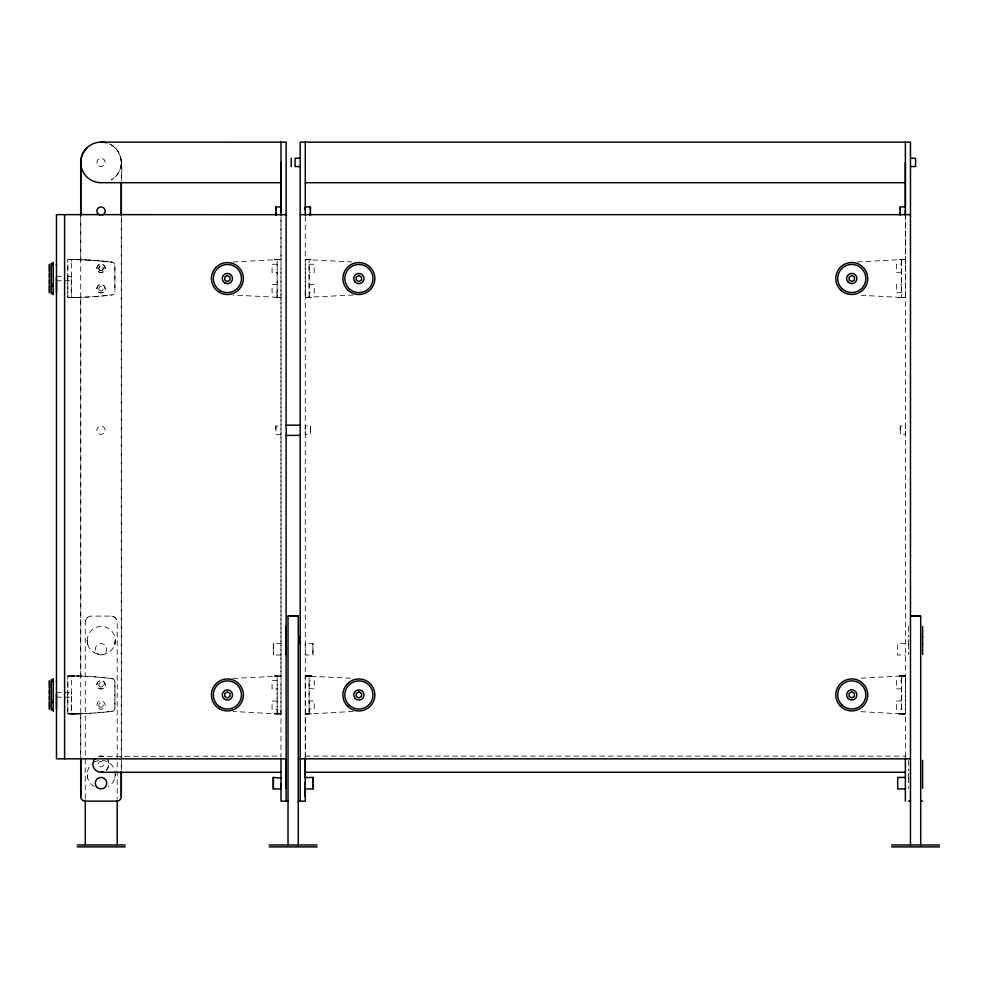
<?xml version="1.0" encoding="UTF-8"?>
<svg xmlns="http://www.w3.org/2000/svg" width="989" height="989" viewBox="0 0 989 989"><rect width="100%" height="100%" fill="white"/><g stroke="black" fill="none" stroke-linecap="round" stroke-linejoin="round"><path stroke-width="0.74" stroke-dasharray="4.95 3.71" d="M73.755 676.019L75.003 675.957A367.438 367.438 0 0 1 112.103 678.553A3.19 3.19 0 0 1 114.909 681.78L114.909 708.149A3.19 3.19 0 0 1 112.103 711.314A367.438 367.438 0 0 1 75.003 713.947L67.784 713.897L67.784 695.143M67.784 694.698L67.784 680.964M67.784 278.737L67.784 297.442L75.003 297.479A367.438 367.438 0 0 0 112.103 294.907A3.19 3.19 0 0 0 114.909 291.73L114.909 265.312A3.19 3.19 0 0 0 112.103 262.196A367.438 367.426 1.7 0 0 75.003 259.551L71.628 259.625L71.628 261.281M67.784 278.28L67.784 264.558M73.062 713.848L74.496 713.885L71.628 713.873L71.628 695.49M71.628 694.389L71.628 692.671M74.496 297.553L71.628 297.454L71.628 279.071M71.628 277.971L71.628 276.265L64.594 276.29M80.727 713.699L80.727 756.733L80.727 216.393M80.727 676.179L80.727 297.343M80.727 259.761L80.727 216.455M85.264 798.63L85.252 621.722A6.391 6.391 0 0 1 90.654 616.122L111.609 616.085A6.391 6.391 0 0 1 117.197 621.5L117.197 769.467M114.909 708.087L114.909 681.73A3.19 3.19 0 0 0 112.103 678.639M115.354 148.09C124.033 156.571 120.732 170.096 121.301 180.95C122.277 167.821 123.415 148.152 107.492 143.318M281 655.027L273.335 655.027L273.335 649.822M273.335 648.784L273.335 643.579L281 643.579M281 434.356L275.894 434.356L275.894 431.278M275.894 429.127L275.894 426.049L281 426.049M277.167 297.318L232.984 295.043M277.167 711.301L277.068 713.934L232.984 711.45M277.167 294.883L277.167 297.541L277.167 259.575L281 259.575L279.034 259.588M277.167 294.697L277.167 264.99M277.167 711.116L277.167 681.409M281 294.697L281 264.99M281 711.301L281 713.922L274.299 713.873L280.11 713.922L277.649 713.897M281 676.192L281 294.883M281 259.773L281 216.492L281 756.758M281 711.116L281 681.409M305.28 297.355L353.296 295.043M305.28 291.718L305.28 294.697M305.28 259.773L307.245 259.588M305.28 756.758L305.28 675.994L351.824 678.306M312.944 650.28L312.944 655.027L305.28 655.027L305.28 650.28M305.28 648.327L305.28 643.579L312.944 643.579L312.944 655.027M305.28 431.278L305.28 434.356L310.398 434.356L310.398 431.278M305.28 429.127L305.28 426.049L310.398 426.049L310.398 434.356M308.63 297.491L306.182 297.516L311.992 297.466L305.28 297.516L305.28 259.575L351.824 261.9M309.112 264.99L309.112 291.718M353.296 711.45L309.112 713.922L309.112 675.994M309.211 297.528L309.112 259.575M309.112 701.794L309.112 701.003L314.23 701.003L314.23 709.237L309.112 708.89M309.112 688.628L314.23 688.9L314.23 680.667L309.112 680.939M309.112 681.409L309.112 713.922M310.398 429.127L310.398 426.049M312.944 648.327L312.944 643.579M905.368 431.253L905.368 434.332L900.25 434.332L900.25 431.253M900.25 429.102L900.25 426.024L905.368 426.024L905.368 429.102M857.352 261.998L901.436 259.514L901.535 264.558M901.535 292.509L896.417 292.781L896.417 284.548L901.535 284.82M901.535 292.039L901.535 265.324M901.535 272.185L896.417 272.445L896.417 264.187L901.535 264.187M901.535 264.978L901.535 263.84M899.397 675.969L905.368 675.932L905.368 713.86L901.535 713.86L901.535 675.932L857.352 678.405M905.368 756.832L905.368 216.43L905.368 297.454L901.535 297.454L901.535 259.526M901.535 708.458L901.535 681.73M901.535 675.932L901.535 677.799M905.368 259.687L899.397 259.563M905.368 681.73L905.368 678.751M905.368 676.093L901.436 675.92M281 297.355L274.299 297.466L280.11 297.516L277.649 297.491M305.28 297.516L309.495 297.516M309.112 297.516L309.112 295.649M72.012 297.454L74.496 297.504L71.628 297.429L71.628 259.563L72.469 259.526M72.766 676.019L74.496 675.981L71.628 675.981L71.628 713.897M908.557 644.445L908.557 636.533M908.557 643.802L908.557 654.533M908.557 778.232L908.557 770.53M908.557 777.799L908.557 788.431M114.872 777.799L115.293 774.066M121.301 162.431C121.202 169.379 117.308 176.351 111.164 179.973A20.287 20.287 0 0 0 106.268 142.812M114.724 644.445L115.28 640.724M106.75 769.924L109.136 764.188L108.048 760.133M98.875 756.362L281 756.078M101.014 270.64L101.595 270.541A2.238 2.238 0 0 0 102.732 266.968A2.238 2.238 0 0 0 98.987 267.463A2.238 2.238 0 0 0 101.014 270.64L101.311 270.578M71.628 676.006L74.496 675.957M232.984 262.023L277.167 259.575M232.984 678.442L281 675.994L279.034 676.006M69.749 259.526L67.784 259.563L67.784 297.479L72.766 297.466L71.727 297.429M68.018 259.588L74.496 259.575L73.062 259.538M67.784 713.835L67.784 675.981L72.766 675.957L71.146 676.019M71.727 675.994L72.766 675.932M71.628 259.6L72.766 259.575L68.686 259.613M81.766 297.256L75.003 297.479A367.438 367.438 0 0 0 112.103 294.883M112.103 711.239A367.463 367.463 0 0 1 75.003 713.86L81.766 713.662L78.391 713.86M75.003 713.947L78.391 713.835M68.018 675.994L68.686 675.981M67.784 676.031L71.146 675.994L69.749 675.969M72.012 259.588L74.496 259.551M71.727 676.031L73.062 675.994M902.017 259.551L904.465 259.526L898.655 259.575L900.398 259.563M902.017 675.957L904.465 675.932L898.655 675.981L900.398 675.969M308.63 713.897L306.182 713.922L311.992 713.873L305.28 713.576M73.062 676.019L73.755 675.994M277.068 297.528L281 297.516L276.784 297.516M277.068 713.934L281 713.922L276.784 713.922M275.041 259.6L280.11 259.588M276.03 259.6L274.299 259.6L281 259.575M275.041 676.006L280.11 675.994M276.03 676.006L274.299 676.019L281 675.994M72.469 713.848L74.496 713.922L72.012 713.873M905.368 259.526L901.436 259.514M277.167 264.248L272.062 264.248L272.062 272.494L277.167 272.494M309.112 264.248L314.23 264.248L314.23 272.482L309.112 272.494M56.484 276.29L63.247 276.29M56.484 280.765L63.247 280.765M64.594 280.765L71.628 280.765M277.167 284.597L272.062 284.597L272.062 292.843L277.167 292.843M309.112 284.597L314.23 284.597L314.23 292.831L309.112 292.484M905.368 643.53L897.703 643.53L897.703 655.027L905.368 655.027M277.167 680.655L272.062 680.667L272.062 688.9L277.167 688.9M901.535 688.851L896.417 688.851L896.417 680.593L901.535 680.964M56.484 692.708L63.247 692.696M64.594 692.708L71.628 692.696M56.484 697.171L63.247 697.171M64.594 697.171L71.628 697.171M277.167 701.003L272.062 701.003L272.062 709.261L277.167 709.608M901.535 700.954L896.417 700.954L896.417 709.187L901.535 709.2M309.495 713.922L305.28 713.922L309.211 713.934M305.28 756.115L905.368 756.115M305.28 259.575L311.992 259.6L310.249 259.6M900.398 297.429L858.823 295.13M310.249 676.006L311.992 676.019L305.28 675.994L309.495 675.994L305.514 675.994L307.245 676.006M900.398 713.848L858.823 711.548M306.182 259.588L311.251 259.6M899.397 297.429L905.368 297.454L898.655 297.429L905.133 297.454L901.535 297.454M306.182 675.994L311.251 676.006M899.397 713.848L905.368 713.86L898.655 713.848L905.133 713.86L901.535 713.86M71.146 713.848L72.766 713.885L71.628 713.835M69.749 713.848L71.146 713.885M903.402 297.442L904.465 297.442M68.686 297.429L69.749 297.466M74.496 297.479L73.062 297.442M903.402 713.86L904.465 713.86M68.686 713.848L69.749 713.873M68.018 713.835L68.686 713.873M71.727 713.86L72.766 713.885M73.062 713.922L73.755 713.934M81.766 259.798L75.003 259.514A367.438 367.438 0 0 1 112.103 262.147M78.391 259.687L75.003 259.6A367.463 367.463 0 0 1 112.103 262.196M81.766 676.155L75.003 675.932A367.438 367.426 1.7 0 1 112.103 678.59M101.014 756.078L103.116 756.35M87.749 644.445L87.18 640.724M87.576 643.802L87.18 640.143M115.293 640.143L114.897 643.802M87.712 778.133L87.18 774.597M905.368 263.84L905.368 263.198M901.535 680.247L901.535 678.17M309.112 293.201L309.112 293.832M305.28 710.238L305.28 709.608M908.557 626.433L908.557 637.176M908.557 760.331L908.557 770.95M900.25 426.024L900.25 434.332M305.28 216.43L305.28 756.832M277.167 675.994L277.167 713.922M275.894 426.049L275.894 434.356M273.335 643.579L273.335 655.027M117.197 770.987L117.197 798.741M114.909 265.373L114.909 291.73M107.245 758.971A8.11 8.11 0 0 1 106.219 770.406M98.912 756.338A8.11 8.11 0 0 1 103.808 756.56M94.017 762.284A14.056 14.056 0 0 1 113.414 767.316A14.056 14.056 0 0 1 108.073 786.638M94.4 786.638A14.056 14.056 0 0 1 91.458 764.25M111.609 616.11A6.391 6.391 0 0 1 117.197 621.525M85.252 621.747A6.391 6.391 0 0 1 90.654 616.147M121.301 216.418L121.301 770.443L121.301 216.393M905.368 675.932L901.152 675.932L905.368 675.932M98.467 291.94A4.154 4.154 0 0 0 105.131 289.233A4.154 4.154 0 0 0 99.456 284.807A4.154 4.154 0 0 0 98.467 291.94M98.43 687.998A4.154 4.154 0 0 0 105.118 685.365A4.154 4.154 0 0 0 99.493 680.877A4.154 4.154 0 0 0 98.43 687.998M99.654 766.537A2.72 2.72 0 0 0 103.734 764.188A2.72 2.72 0 0 0 99.654 761.839A2.72 2.72 0 0 0 99.654 766.537M98.937 433.825A4.154 4.154 0 0 0 105.168 430.227A4.154 4.154 0 0 0 98.937 426.63A4.154 4.154 0 0 0 98.937 433.825M99.901 707.048A2.238 2.238 0 0 0 103.252 705.12A2.238 2.238 0 0 0 99.901 703.179A2.238 2.238 0 0 0 99.901 707.048M99.901 686.749A2.238 2.238 0 0 0 103.252 684.821A2.238 2.238 0 0 0 99.901 682.88A2.238 2.238 0 0 0 99.901 686.749M99.901 270.318A2.238 2.238 0 0 0 103.252 268.378A2.238 2.238 0 0 0 99.901 266.437A2.238 2.238 0 0 0 99.901 270.318M98.937 166.004A4.154 4.154 0 0 0 105.168 162.406A4.154 4.154 0 0 0 98.937 158.809A4.154 4.154 0 0 0 98.937 166.004M99.432 290.309A2.238 2.238 0 0 0 103.177 289.307A2.238 2.238 0 0 0 100.433 286.563A2.238 2.238 0 0 0 99.432 290.309M98.146 654.248A5.749 5.749 0 0 0 106.763 649.279A5.749 5.749 0 0 0 98.146 644.296A5.749 5.749 0 0 0 98.146 654.248M98.554 708.495A4.154 4.154 0 0 0 105.143 705.614A4.154 4.154 0 0 0 99.357 701.349A4.154 4.154 0 0 0 98.554 708.495M98.517 271.678A4.154 4.154 0 0 0 105.143 268.872A4.154 4.154 0 0 0 99.395 264.545A4.154 4.154 0 0 0 98.517 271.678A4.154 4.154 0 0 0 105.143 268.897A4.154 4.154 0 0 0 99.395 264.57A4.154 4.154 0 0 0 98.517 271.703M98.554 292.076A4.154 4.154 0 0 0 105.143 289.208A4.154 4.154 0 0 0 99.357 284.931A4.154 4.154 0 0 0 98.554 292.076M98.517 688.121A4.154 4.154 0 0 0 105.143 685.315A4.154 4.154 0 0 0 99.395 680.976A4.154 4.154 0 0 0 98.517 688.121M93.918 652.456A14.056 14.056 0 0 0 115.293 640.785A14.056 14.056 0 0 0 94.499 628.114A14.056 14.056 0 0 0 93.918 652.456"/><path stroke-width="1.48" d="M49.45 701.943L49.45 708.965L49.45 680.852L49.45 687.874M49.45 700.076L49.45 696.268M49.45 693.648L49.45 689.803M49.45 285.524L49.45 292.559L49.45 264.446L49.45 271.468M49.45 283.67L49.45 279.85M49.45 277.229L49.45 273.384M51.366 679.48L51.366 710.337M51.366 263.062L51.366 293.931M53.282 700.645L53.282 710.943L53.282 708.742M53.282 681.829L53.282 678.936L53.282 702.895M53.282 284.239L53.282 294.524L53.282 292.336M53.282 265.373L53.282 262.518L53.282 286.489M56.484 708.915L56.484 693.487M56.484 681.829L56.484 680.927M56.484 292.509L56.484 277.081M56.484 265.398L56.484 264.52M64.594 214.7L64.594 758.81M80.727 758.242L80.727 796.677A4.475 4.475 0 0 0 85.202 801.127L116.826 801.127A4.475 4.475 0 0 0 121.301 796.677L121.301 771.964L121.301 796.701M80.727 162.431L80.727 214.959L80.727 162.381C80.875 157.053 83.027 151.886 86.673 148.09M85.264 844.977L85.264 800.15M281 783.523L281 788.938L273.335 788.938L273.335 783.523M273.335 782.868L273.335 777.453L281 778.059M275.894 212.178L275.894 215.12L275.894 206.948L281 206.948M275.894 210.027L275.894 206.948M281 215.12L281 162.419M286.118 758.872L56.484 758.835L56.484 214.625L286.118 214.687M305.28 796.677L305.28 758.291M305.28 210.027L305.28 206.948L310.398 206.948L310.398 215.12L310.398 212.178M310.398 210.027L310.398 206.948M305.28 788.938L312.944 788.938L312.944 784.376M312.944 782.027L312.944 777.453L305.28 777.564M900.25 212.153L900.25 215.095L900.25 206.924L905.368 206.924M900.25 210.002L900.25 206.924M905.368 214.91L905.368 162.419M300.174 643.802L300.174 636.533M922.613 643.802L922.613 654.533M922.613 644.445L922.613 636.533M300.174 801.152L300.174 142.132L910.473 142.107L910.473 844.989M101.014 142.119L286.118 142.132L286.118 801.152M300.174 158.265L295.056 158.265L295.056 166.572L300.174 166.572M910.473 158.252L915.591 158.252L915.591 166.523L910.473 166.523M281 182.705L101.014 182.693A20.287 20.287 0 0 1 80.9 159.761A20.287 20.287 0 0 1 106.268 142.812M305.28 182.705L905.368 182.705M300.174 214.662L910.473 214.662M286.118 425.171L300.174 425.171M286.118 435.395L300.174 435.395M288.034 844.989L288.034 616.11L298.258 616.11L298.258 844.989M920.697 616.11L910.473 616.11L920.697 616.147L920.697 844.989M288.034 616.147L298.258 616.147M300.174 758.835L910.473 758.835M101.014 772.31L281 772.31M305.28 772.273L905.368 772.273M905.368 777.428L897.703 777.428L897.703 788.925L905.368 788.925M288.034 801.152L281 801.152L281 758.291M298.258 801.152L305.28 801.152L305.28 782.027M908.57 801.152L910.473 801.152M920.697 801.152L922.613 801.152M77.278 844.952L125.195 844.977M269.181 844.989L317.098 844.989M891.633 844.989L939.55 844.989M77.278 846.868L125.195 846.893M269.181 846.905L317.098 846.905M891.633 846.905L939.55 846.905M922.613 626.433L922.613 637.176M922.613 760.331L922.613 788.431M905.368 142.132L905.368 207.171M905.368 210.002L905.368 215.095M905.368 757.97L905.368 801.127M312.944 777.453L312.944 788.938M305.28 142.132L305.28 215.12M305.28 757.97L305.28 778.158M291.236 158.265L291.236 166.572M286.118 626.433L286.118 654.533M286.118 760.331L286.118 788.431M281 142.132L281 212.178M273.335 777.453L273.335 788.938M117.197 800.262L117.209 844.977M80.727 758.069L80.727 796.701M103.116 772.013A8.11 8.11 0 0 1 95.278 758.439M99.938 215.083A4.154 4.154 0 0 1 97.614 208.691A4.154 4.154 0 0 1 104.414 208.691A4.154 4.154 0 0 1 102.09 215.083M121.301 182.471L121.301 214.897L121.301 182.446M227.396 275.486L224.763 277.007L224.763 280.06L227.396 281.581L230.029 280.06L230.029 277.007L227.396 275.486M358.883 275.486L356.25 277.007L356.25 280.06L358.883 281.581L361.529 280.06L361.529 277.007L358.883 275.486M851.752 275.461L849.118 276.982L849.118 280.023L851.752 281.544L854.397 280.023L854.397 276.982L851.752 275.461M227.396 691.904L224.763 693.425L224.763 696.466L227.396 697.987L230.029 696.466L230.029 693.425L227.396 691.904M358.883 691.904L356.25 693.425L356.25 696.466L358.883 697.987L361.529 696.466L361.529 693.425L358.883 691.904M851.752 691.867L849.118 693.388L849.118 696.429L851.752 697.962L854.397 696.429L854.397 693.388L851.752 691.867M219.41 292.373A15.972 15.972 0 0 0 243.368 278.539A15.972 15.972 0 0 0 219.41 264.706A15.972 15.972 0 0 0 219.41 292.373M220.362 290.704A14.056 14.056 0 0 0 241.452 278.539A14.056 14.056 0 0 0 220.362 266.362A14.056 14.056 0 0 0 220.362 290.704M224.837 282.965A5.106 5.106 0 0 0 232.514 278.539A5.106 5.106 0 0 0 224.837 274.101A5.106 5.106 0 0 0 224.837 282.965M97.07 787.355A5.749 5.749 0 0 0 106.614 784.487A5.749 5.749 0 0 0 99.37 777.663A5.749 5.749 0 0 0 97.07 787.355M219.41 708.779A15.972 15.972 0 0 0 243.368 694.946A15.972 15.972 0 0 0 219.41 681.112A15.972 15.972 0 0 0 219.41 708.779M220.362 707.123A14.056 14.056 0 0 0 241.452 694.946A14.056 14.056 0 0 0 220.362 682.769A14.056 14.056 0 0 0 220.362 707.123M224.837 699.371A5.106 5.106 0 0 0 232.514 694.946A5.106 5.106 0 0 0 224.837 690.52A5.106 5.106 0 0 0 224.837 699.371M347.596 289.826A15.972 15.972 0 0 0 374.324 282.669A15.972 15.972 0 0 0 354.754 263.099A15.972 15.972 0 0 0 347.596 289.826M348.944 288.479A14.056 14.056 0 0 0 372.47 282.174A14.056 14.056 0 0 0 355.249 264.953A14.056 14.056 0 0 0 348.944 288.479M355.274 282.149A5.106 5.106 0 0 0 363.828 279.862A5.106 5.106 0 0 0 357.561 273.594A5.106 5.106 0 0 0 355.274 282.149M840.465 706.208A15.972 15.972 0 0 0 867.192 699.05A15.972 15.972 0 0 0 847.622 679.48A15.972 15.972 0 0 0 840.465 706.208M841.812 704.848A14.056 14.056 0 0 0 865.338 698.555A14.056 14.056 0 0 0 848.117 681.334A14.056 14.056 0 0 0 841.812 704.848M848.142 698.531A5.106 5.106 0 0 0 856.697 696.231A5.106 5.106 0 0 0 850.429 689.976A5.106 5.106 0 0 0 848.142 698.531M840.465 289.802A15.972 15.972 0 0 0 867.192 282.631A15.972 15.972 0 0 0 847.622 263.074A15.972 15.972 0 0 0 840.465 289.802M841.812 288.442A14.056 14.056 0 0 0 865.338 282.137A14.056 14.056 0 0 0 848.117 264.928A14.056 14.056 0 0 0 841.812 288.442M848.142 282.112A5.106 5.106 0 0 0 856.697 279.825A5.106 5.106 0 0 0 850.429 273.57A5.106 5.106 0 0 0 848.142 282.112M347.596 706.245A15.972 15.972 0 0 0 374.324 699.075A15.972 15.972 0 0 0 354.754 679.517A15.972 15.972 0 0 0 347.596 706.245M348.944 704.885A14.056 14.056 0 0 0 372.47 698.58A14.056 14.056 0 0 0 355.249 681.372A14.056 14.056 0 0 0 348.944 704.885M355.274 698.555A5.106 5.106 0 0 0 363.828 696.268A5.106 5.106 0 0 0 357.561 690.013A5.106 5.106 0 0 0 355.274 698.555"/></g></svg>
